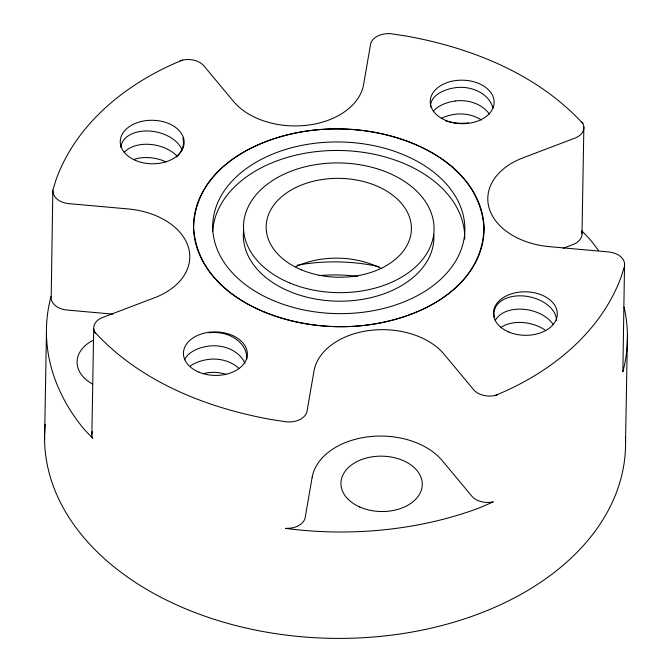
<?xml version="1.0" encoding="UTF-8"?>
<svg xmlns="http://www.w3.org/2000/svg" width="672" height="672" viewBox="0 0 672 672"><rect width="100%" height="100%" fill="white"/><g stroke="black" fill="none" stroke-linecap="round" stroke-linejoin="round"><path stroke-width="1.01" d="M44.579 440.026L46.435 333.631M112.846 314.143L68.032 310.128A18.211 12.398 1 0 1 51.164 298.603L52.844 190.176L56.246 179.147C76.86 122.514 128.033 82.177 182.44 60.119A18.085 12.314 1 0 1 204.431 66.494L233.688 101.623A69.905 47.586 1 0 0 308.221 125.093A69.905 47.586 1 0 0 363.569 84.689L370.44 45.016A18.211 12.398 1 0 1 387.131 33.692L390.104 33.6L406.35 36.061C471.492 47.813 537.474 74.029 582.918 123.64A18.085 12.314 1 0 1 573.854 138.524L522.665 157.962A69.905 47.586 1 0 0 489.216 208.396A69.905 47.586 1 0 0 549.318 246.641L607.681 251.866A18.211 12.398 1 0 1 624.548 263.39L622.868 371.818A290.531 197.77 1 0 0 624.128 307.121M91.854 434.876L93.71 328.482M582.002 233.512L583.859 127.109M625.565 441.16L627.421 334.757M624.725 265.415L621.331 276.444C600.709 333.077 549.536 373.422 495.13 395.48A18.085 12.314 1 0 1 473.147 389.096L443.881 353.976A69.905 47.586 1 0 0 369.348 330.506A69.905 47.586 1 0 0 314.009 370.902L307.138 410.575A18.211 12.398 1 0 1 290.438 421.898L287.465 421.991L271.219 419.53C206.077 407.778 140.095 381.57 94.651 331.951A18.085 12.314 1 0 1 103.715 317.066L154.904 297.629A69.905 47.586 1 0 0 188.353 247.195A69.905 47.586 1 0 0 128.251 208.95L69.888 203.734A18.211 12.398 1 0 1 53.021 192.2L52.844 190.176M180.054 60.782L182.44 60.119M497.515 394.817L495.13 395.48M563.304 248.22L571.998 244.919A18.085 12.314 1 0 0 581.717 231.756M581.918 122.002L582.918 123.64M95.659 333.589L94.651 331.951M581.75 230.756L589.966 239.392A290.531 197.77 1 0 1 598.424 250.48M625.43 437.018A290.531 197.77 1 0 1 338.243 638.4A290.531 197.77 1 0 1 44.579 435.884M44.621 433.818A290.531 197.77 1 0 1 45.226 424.511M50.988 296.579A290.531 197.77 1 0 0 83.891 428.996L92.795 438.354A18.085 12.314 1 0 1 92.392 431.382M92.408 383.981A40.673 27.686 1 0 1 93.223 340.234M124.244 152.401A31.601 20.588 11.6 0 1 176.778 155.778M120.868 147.42A31.601 20.588 11.6 0 1 148.638 130.99A31.601 20.588 11.6 0 1 182.154 150.066M134.459 159.272A31.601 20.588 11.6 0 1 166.219 161.986M182.851 138.096A31.601 21.991 -10.3 0 1 176.56 156.971M225.935 374.321A31.601 24.536 3.8 0 0 208.446 372.674A31.601 18.043 -1.1 0 0 202.776 373.724M244.944 363.308A31.601 24.536 3.8 0 0 208.908 346.08A31.601 18.043 -1.1 0 0 184.598 359.789M238.921 368.432A31.601 24.536 3.8 0 0 208.673 359.377A31.601 18.043 -1.1 0 0 190.462 365.954M209.135 332.774A31.601 24.536 3.8 0 1 246.767 359.176M494.718 317.554A31.601 20.588 11.6 0 1 519.011 295.831A31.601 20.588 11.6 0 1 555.887 316.26A31.601 21.991 -10.3 0 1 556.508 320.351M495.256 320.628A31.601 20.588 11.6 0 1 522.648 309.212A31.601 20.588 11.6 0 1 553.115 324.349M500.506 327.684A31.601 20.588 11.6 0 1 545.874 330.607M441.286 118.364A31.601 18.043 -1.1 0 1 455.364 114.248A31.601 24.536 3.8 0 1 481.379 119.977M468.434 122.85A31.601 18.043 -1.1 0 1 449.098 121.834M447.325 121.355A31.601 18.043 -1.1 0 1 445.603 120.809M430.71 107.008A31.601 18.043 -1.1 0 1 455.826 87.654A31.601 24.536 3.8 0 1 492.887 107.906M455.591 100.96A31.601 24.536 3.8 0 1 489.224 113.912M433.23 111.443A31.601 18.043 -1.1 0 1 455.591 100.951M295.823 266.658A72.635 49.442 1 0 1 381.184 268.556M212.654 231.714A126.092 85.831 1 0 1 342.334 150.536A126.092 85.831 1 0 1 464.696 239.106M433.835 234.352A95.298 64.873 1 0 1 337.588 301.174A95.298 64.873 1 0 1 243.558 231.143M297.108 265.23A145.27 98.885 1 0 1 379.126 266.658M319.032 275.612A126.092 85.831 1 0 1 357.496 276.352M193.586 227.825C198.752 297.562 280.711 326.92 340.822 326.676C399.966 327.188 482.017 297.452 483.983 227.766C478.817 158.038 396.858 128.68 336.748 128.923C277.603 128.402 195.552 158.147 193.586 227.825M312.144 477.296L305.281 516.978A18.211 12.398 1 0 1 288.582 528.301L285.608 528.394A290.531 197.77 1 0 0 479.648 507.805L493.273 501.875A18.085 12.314 1 0 1 471.282 495.499L442.025 460.37A69.905 47.586 1 0 0 367.492 436.901A69.905 47.586 1 0 0 312.144 477.296M198.887 372.145A31.962 21.756 1 0 0 247.338 354.379A31.962 21.756 1 0 0 199.928 334.48A31.962 21.756 1 0 0 198.887 372.145M135.71 160.516A31.962 21.756 1 0 0 184.162 142.741A31.962 21.756 1 0 0 136.76 122.842A31.962 21.756 1 0 0 135.71 160.516M445.687 120.406A31.962 21.756 1 0 0 494.138 102.64A31.962 21.756 1 0 0 446.737 82.74A31.962 21.756 1 0 0 445.687 120.406M508.864 332.035A31.962 21.756 1 0 0 557.315 314.269A31.962 21.756 1 0 0 509.905 294.37A31.962 21.756 1 0 0 508.864 332.035M359.73 506.982A40.673 27.686 1 0 0 422.234 485.444A40.673 27.686 1 0 0 362.838 459.102A40.673 27.686 1 0 0 359.73 506.982M301.291 269.791A72.635 49.442 1 0 0 411.398 229.412A72.635 49.442 1 0 0 303.668 184.187A72.635 49.442 1 0 0 301.291 269.791M263.802 311.791A145.27 98.885 1 0 0 484.016 231.025A145.27 98.885 1 0 0 268.548 140.574A145.27 98.885 1 0 0 263.802 311.791M273.697 300.703A126.092 85.831 1 0 0 464.848 230.597A126.092 85.831 1 0 0 277.813 152.09A126.092 85.831 1 0 0 273.697 300.703M289.59 282.895A95.298 64.873 1 0 0 434.053 229.916A95.298 64.873 1 0 0 292.706 170.579A95.298 64.873 1 0 0 289.59 282.895"/></g></svg>
